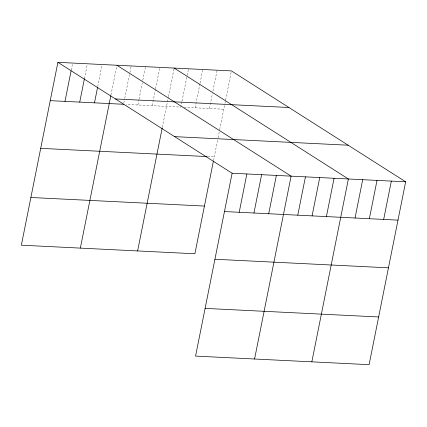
<?xml version="1.0" encoding="UTF-8"?>
<svg xmlns="http://www.w3.org/2000/svg" width="427" height="427" viewBox="0 0 427 427"><rect width="100%" height="100%" fill="white"/><g stroke="black" fill="none" stroke-linecap="round" stroke-linejoin="round"><path stroke-width="0.32" stroke-dasharray="2.13 1.6" d="M71.213 70.204L72.382 64.36M84.407 78.728L87.263 64.44M97.73 86.601L102.01 65.171M110.924 95.125L116.763 65.897M123.814 102.976L124.588 99.08M124.721 98.429L129.781 73.102M129.909 72.451L131.078 66.607M137.868 104.983L138.908 99.785M139.037 99.139L142.282 82.902M142.799 80.303L145.527 66.665M152.188 105.688L155.433 89.451M155.561 88.805L159.842 67.37M162.308 127.385L168.318 97.303M168.451 96.657L174.163 68.08M181.859 101.909L180.818 107.102L126.157 104.401M181.987 101.258L187.047 75.931M187.181 75.28L188.35 69.436M195.139 107.812L199.937 83.783M200.071 83.132L202.793 69.494M209.454 108.517L212.438 93.582M212.961 90.983L217.113 70.199M213.484 160.707L217.925 138.481M218.053 137.846L219.579 130.214M219.708 129.578L224.81 104.028M224.938 103.382L225.456 100.783M225.589 100.131L231.429 70.909M184.074 107.262L223.769 109.227M207.73 156.602L214.242 156.922"/><path stroke-width="0.64" d="M57.891 62.331L232.112 173.234L195.571 356.091L369.109 364.669L405.65 181.806L231.429 70.909L57.891 62.331L21.35 245.194L194.888 253.766L213.361 161.337M64.984 101.38L71.085 70.855M79.732 102.112L84.407 78.728M94.484 102.838L97.602 87.252M80.356 248.108L110.79 95.776M137.622 250.937L162.185 128.02M239.205 212.283L246.859 173.965M253.953 213.009L261.612 174.691M268.706 213.74L276.365 175.422M254.577 359.006L291.113 176.148L116.891 65.251M297.774 215.176L305.433 176.858M312.089 215.881L319.748 177.563M326.409 216.59L334.063 178.272M311.843 361.834L348.384 178.977L174.163 68.08M355.04 218.005L362.699 179.687M369.36 218.709L377.014 180.391M383.676 219.419L391.335 181.101M115.381 98.931L288.919 107.503M50.231 100.655L123.552 104.273M174.616 136.635L348.154 145.212M40.698 148.35L207.084 156.57M232.112 173.234L405.65 181.806M30.883 197.493L204.421 206.065M224.453 211.552L397.991 220.129M214.925 259.253L388.463 267.825M205.104 308.395L378.642 316.967"/></g></svg>
